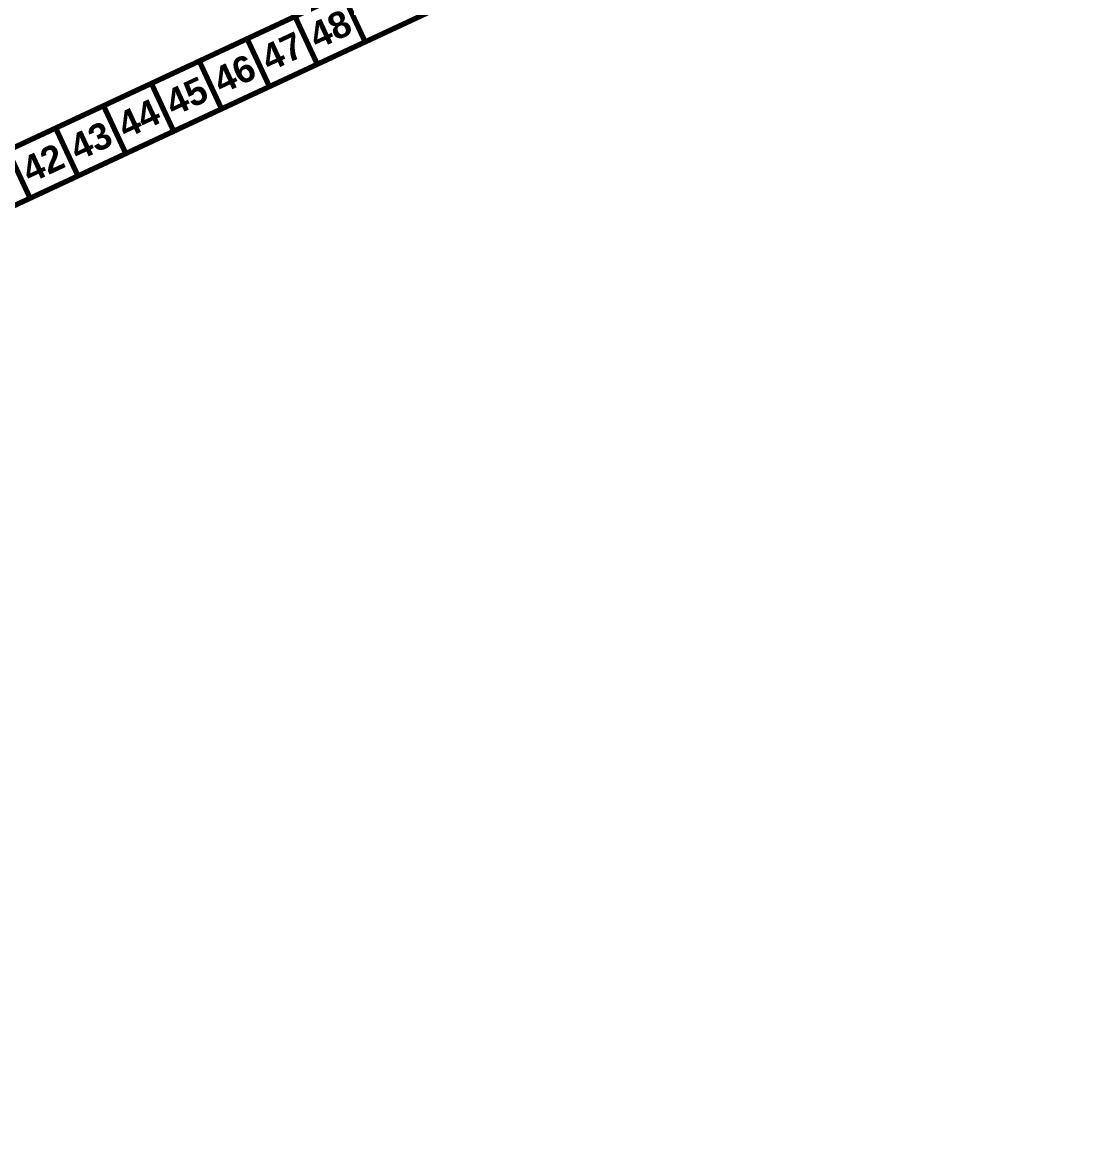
# Model space of a CAD drawing. Extents: x 2498567 to 2501210, y 7092229 to 7094464.
# Drawn here: x 2500500 to 2501210, y 7092229 to 7092974 of the extents above; entities that cross this region are included whole.
import ezdxf
from ezdxf.enums import TextEntityAlignment as Align

# ---------------------------------------------------------------- set-up
doc = ezdxf.new("R2010")
doc.units = 0
doc.header["$MEASUREMENT"] = 0
doc.layers.add('BASE', color=7, linetype='Continuous')
doc.styles.get("Standard").update_dxf_attribs({"font": 'ARIALBD.TTF'})

msp = doc.modelspace()

# ---------------------------------------------------------------- linework, layer by layer
at = {"layer": 'BASE', "const_width": 3.52}
for points in [[(2499164.48, 7092231.79), (2501207.97, 7093184.62), (2500612.45, 7094461.8), (2498568.96, 7093508.97)], [(2499181.46, 7092278.57), (2501161.27, 7093201.64), (2500595.45, 7094415.02), (2498616.08, 7093492.14)]]:
    msp.add_lwpolyline(points, close=True, dxfattribs=at)
for points in [[(2500729.03, 7092961.3), (2500714.14, 7092993.23)], [(2500697.1, 7092946.42), (2500682.21, 7092978.35)], [(2500665.17, 7092931.53), (2500650.28, 7092963.46)], [(2500633.24, 7092916.64), (2500618.35, 7092948.57)], [(2500601.31, 7092901.75), (2500586.42, 7092933.68)], [(2500569.38, 7092886.86), (2500554.49, 7092918.79)], [(2500537.45, 7092871.98), (2500522.56, 7092903.91)], [(2500505.52, 7092857.09), (2500490.63, 7092889.02)]]:
    msp.add_lwpolyline(points, dxfattribs=at)

# ---------------------------------------------------------------- texts
at = {"layer": 'BASE'}
for s, p in [('48', (2500705.62, 7092969.82)), ('47', (2500673.69, 7092954.94)), ('46', (2500641.76, 7092940.05)), ('45', (2500609.83, 7092925.16)), ('44', (2500577.9, 7092910.27)), ('43', (2500545.97, 7092895.38)), ('42', (2500514.04, 7092880.5))]:
    msp.add_text(s, height=17.615, rotation=24.99863, dxfattribs=at).set_placement(p, align=Align.MIDDLE_CENTER)

doc.saveas('drawing.dxf')
